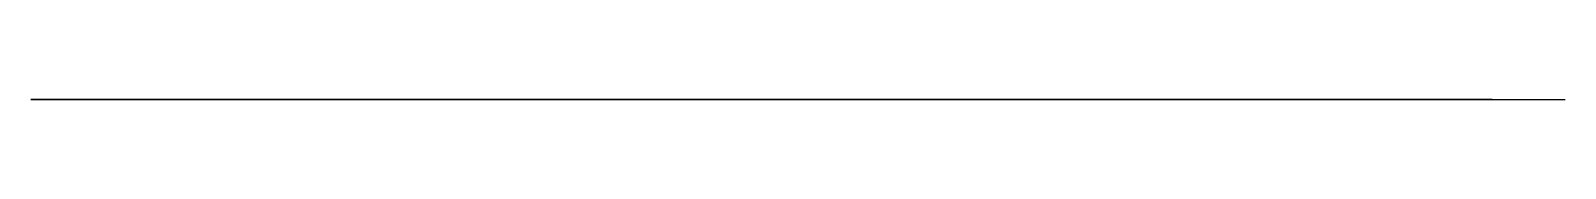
# Model space of a CAD drawing. Header units: centimetres. Extents: x -6.3 to 16.4, y 0 to 0.
import ezdxf

# ---------------------------------------------------------------- set-up
doc = ezdxf.new("R2010")
doc.units = ezdxf.units.CM
doc.header["$MEASUREMENT"] = 0
doc.layers.add('ME2300_3 v1_Sketch1', color=7, linetype='Continuous')

msp = doc.modelspace()

# ---------------------------------------------------------------- linework, layer by layer
at = {"layer": 'ME2300_3 v1_Sketch1'}
for p, q in [((-1.096, 0, -2.195), (-5.787, 0, -4.903)), ((-1.096, 0, 2.746), (-5.787, 0, 5.454)), ((-0.447, 0, -3.319), (-5.138, 0, -6.027)), ((-0.447, 0, 3.87), (-5.138, 0, 6.579)), ((3.832, 0, 6.341), (3.832, 0, 11.757)), ((3.832, 0, -5.79), (3.832, 0, -11.206)), ((4.481, 0, 0.276), (16.358, 0, 0.276)), ((5.13, 0, -5.79), (5.13, 0, -11.206)), ((5.13, 0, 6.341), (5.13, 0, 11.757)), ((9.409, 0, 3.87), (14.1, 0, 6.579)), ((9.409, 0, -3.319), (14.1, 0, -6.027)), ((10.058, 0, 2.746), (14.749, 0, 5.454)), ((10.058, 0, -2.195), (14.749, 0, -4.903))]:
    msp.add_line(p, q, dxfattribs=at)
at = {"layer": 'ME2300_3 v1_Sketch1', "extrusion": (0, 1, 0)}
msp.add_circle((-4.481, 0.276), 1, dxfattribs=at)
for centre, radius, start, end in [((-4.481, 0.276), 11.5, 333.2356, 339.8233), ((9.519, 0.276), 5.1, 128.9448, 231.0552), ((-4.481, 0.276), 11.5, 20.1767, 26.7644), ((-4.481, 0.276), 11.5, 320.1767, 326.7644), ((-4.481, 0.276), 11.5, 33.2356, 39.8233), ((2.519, 12.4), 5.1, 188.9448, 291.0552), ((2.519, -11.849), 5.1, 68.9448, 171.0552), ((0.802, -2.774), 0.65, 63.0541, 236.9459), ((0.802, 3.326), 0.65, 123.0541, 296.9459), ((-4.481, 0.276), 11.5, 273.2356, 279.8233), ((-4.481, 0.276), 11.5, 80.1767, 86.7644), ((-4.481, -5.824), 0.65, 3.0541, 176.9459), ((-4.481, 6.376), 0.65, 183.0541, 356.9459), ((-4.481, 0.276), 11.5, 260.1767, 266.7644), ((-4.481, 0.276), 11.5, 93.2356, 99.8233), ((-11.481, -11.849), 5.1, 8.9448, 111.0552), ((-11.481, 12.4), 5.1, 248.9448, 351.0552), ((-9.764, 3.326), 0.65, 243.0541, 56.9459), ((-9.764, -2.774), 0.65, 303.0541, 116.9459), ((-4.481, 0.276), 11.5, 140.1767, 146.7644), ((-4.481, 0.276), 11.5, 213.2356, 219.8233), ((-18.481, 0.276), 5.1, 308.9448, 51.0552), ((-4.481, 0.276), 11.5, 153.2356, 159.8233), ((-4.481, 0.276), 11.5, 200.1767, 206.7644)]:
    msp.add_arc(centre, radius, start, end, dxfattribs=at)
at = {"layer": 'ME2300_3 v1_Sketch1'}
msp.add_point((0, 0), dxfattribs=at)

doc.saveas('drawing.dxf')
